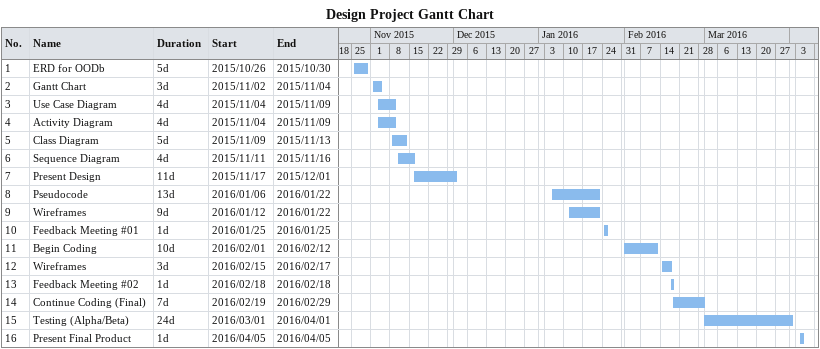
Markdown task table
Design Project Gantt Chart

| ID | Task | Duration | Start | Finish |
|---|---|---|---|---|
| 1 | ERD for OODb | 5d | 2015-10-26 | 2015-10-30 |
| 2 | Gantt Chart | 3d | 2015-11-02 | 2015-11-04 |
| 3 | Use Case Diagram | 4d | 2015-11-04 | 2015-11-09 |
| 4 | Activity Diagram | 4d | 2015-11-04 | 2015-11-09 |
| 5 | Class Diagram | 5d | 2015-11-09 | 2015-11-13 |
| 6 | Sequence Diagram | 4d | 2015-11-11 | 2015-11-16 |
| 7 | Present Design | 11d | 2015-11-17 | 2015-12-01 |
| 8 | Pseudocode | 13d | 2016-01-06 | 2016-01-22 |
| 9 | Wireframes | 9d | 2016-01-12 | 2016-01-22 |
| 10 | Feedback Meeting #01 | 1d | 2016-01-25 | 2016-01-25 |
| 11 | Begin Coding | 10d | 2016-02-01 | 2016-02-12 |
| 12 | Wireframes | 3d | 2016-02-15 | 2016-02-17 |
| 13 | Feedback Meeting #02 | 1d | 2016-02-18 | 2016-02-18 |
| 14 | Continue Coding (Final) | 7d | 2016-02-19 | 2016-02-29 |
| 15 | Testing (Alpha/Beta) | 24d | 2016-03-01 | 2016-04-01 |
| 16 | Present Final Product | 1d | 2016-04-05 | 2016-04-05 |
